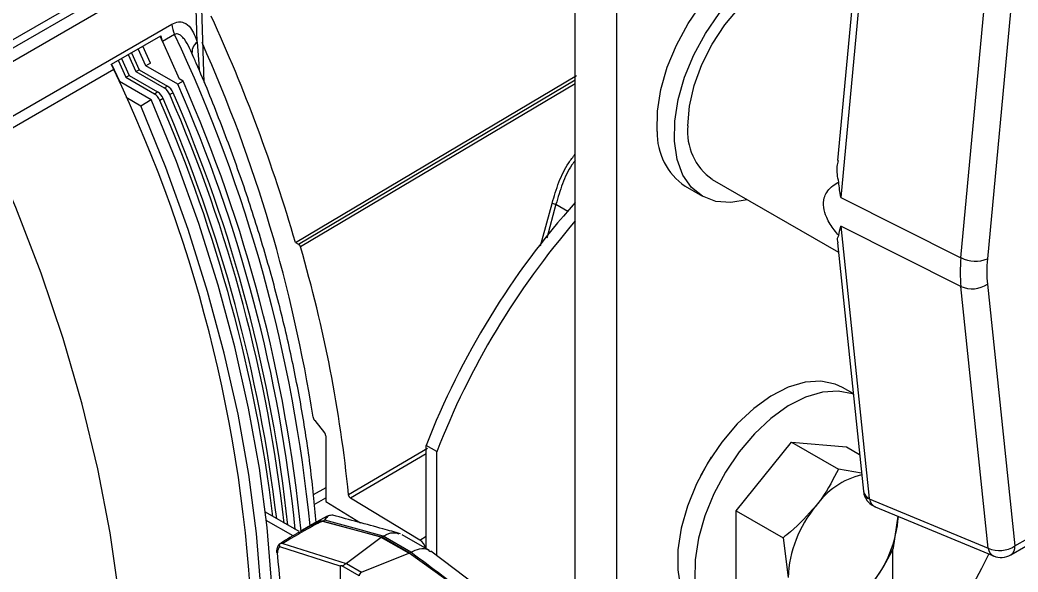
# Model space of a CAD drawing. Extents: x 16.5 to 113.1, y 4.4 to 84.5.
# Drawn here: x 82.798 to 85.992, y 65.237 to 67.005 of the extents above; entities that cross this region are included whole.
import ezdxf

# ---------------------------------------------------------------- set-up
doc = ezdxf.new("R2010")
doc.units = 0
doc.header["$MEASUREMENT"] = 0
doc.layers.add('OBJECT', color=7, linetype='CONTINUOUS')

msp = doc.modelspace()

# ---------------------------------------------------------------- linework, layer by layer
at = {"layer": 'OBJECT'}
for p, q in [((84.5751, 64.9506), (84.5751, 71.9859)), ((84.708, 64.8472), (84.708, 71.9091)), ((85.4971, 67.4369), (85.4148, 66.5552)), ((85.516, 67.4131), (85.4248, 66.4365)), ((82.673, 66.8564), (83.3468, 67.2454)), ((83.3869, 66.8051), (83.3745, 67.234)), ((83.3569, 67.2081), (82.6831, 66.8191)), ((83.3647, 66.934), (83.3569, 67.2081)), ((85.8093, 66.2437), (85.897, 67.1833)), ((82.5285, 66.7995), (83.154, 67.1605)), ((82.5465, 66.8099), (83.172, 67.1709)), ((85.982, 67.1791), (85.8942, 66.2395)), ((82.6857, 66.6462), (83.2843, 66.9918)), ((83.2925, 66.9585), (83.2538, 66.9361)), ((83.091, 66.8634), (83.2483, 66.9542)), ((83.246, 66.9529), (83.2538, 66.9361)), ((83.2538, 66.9361), (83.246, 66.9529)), ((83.2538, 66.9361), (83.307, 66.816)), ((83.3647, 66.934), (83.3704, 66.8639)), ((83.1441, 66.8941), (83.1687, 66.8396)), ((83.1547, 66.9001), (83.1793, 66.8456)), ((83.2005, 66.8579), (83.1759, 66.9124)), ((83.2155, 66.8666), (83.1909, 66.9211)), ((83.3542, 66.8833), (83.3441, 66.9059)), ((83.0978, 66.8461), (83.0899, 66.8633)), ((83.0912, 66.8635), (83.1158, 66.809)), ((83.1124, 66.8757), (83.137, 66.8212)), ((83.1229, 66.8818), (83.1475, 66.8273)), ((83.2155, 66.8666), (83.2005, 66.8579)), ((83.3704, 66.8639), (83.3711, 66.8435)), ((83.0978, 66.8461), (82.6939, 66.6129)), ((83.1687, 66.8396), (83.1793, 66.8456)), ((83.1687, 66.8396), (83.2595, 66.7872)), ((83.1793, 66.8456), (83.27, 66.7932)), ((83.3027, 66.7988), (83.2005, 66.8579)), ((83.1149, 66.8085), (83.1158, 66.809)), ((83.1158, 66.809), (83.218, 66.7499)), ((83.137, 66.8212), (83.1475, 66.8273)), ((83.137, 66.8212), (83.2278, 66.7688)), ((83.1475, 66.8273), (83.2383, 66.7749)), ((83.3197, 66.8086), (83.3027, 66.7988)), ((83.3197, 66.8086), (83.307, 66.816)), ((83.6794, 66.2927), (84.5788, 66.8272)), ((83.6891, 66.2867), (84.5751, 66.8131)), ((84.5751, 66.8006), (83.6954, 66.2779)), ((83.2278, 66.7688), (83.2383, 66.7749)), ((83.2595, 66.7872), (83.27, 66.7932)), ((83.2878, 66.7718), (83.2773, 66.7657)), ((83.1376, 66.7572), (83.1841, 66.7304)), ((83.1841, 66.7304), (83.218, 66.7499)), ((83.2561, 66.7535), (83.2456, 66.7474)), ((85.0132, 66.4945), (85.4171, 66.2614)), ((84.9268, 66.4722), (84.9819, 66.4404)), ((84.4637, 66.2819), (84.5008, 66.4177)), ((84.5133, 66.4146), (84.4836, 66.3063)), ((84.5133, 66.4146), (84.551, 66.393)), ((85.4248, 66.4365), (85.8093, 66.2437)), ((85.8093, 66.1515), (85.4248, 66.3443)), ((85.4248, 66.3443), (85.516, 65.473)), ((83.6794, 66.2927), (83.6891, 66.2867)), ((85.414, 66.2908), (85.4971, 65.4961)), ((85.8942, 66.1588), (85.982, 65.3205)), ((85.897, 65.3132), (85.8093, 66.1515)), ((85.4644, 65.8086), (85.4302, 65.8283)), ((83.7411, 65.7218), (83.7728, 65.6824)), ((83.7763, 65.6733), (83.7763, 65.4625)), ((85.0898, 65.4334), (85.2666, 65.6533)), ((85.2666, 65.6533), (85.417, 65.5665)), ((85.2666, 65.6533), (85.4434, 65.6375)), ((83.8491, 65.4851), (84.1025, 65.6333)), ((84.0978, 65.6154), (83.856, 65.474)), ((84.1317, 65.6225), (84.0978, 65.6421)), ((84.0978, 65.3124), (84.0978, 65.6421)), ((84.1317, 65.2891), (84.1317, 65.6225)), ((85.4434, 65.6375), (85.4848, 65.6136)), ((85.4911, 65.5541), (85.417, 65.5665)), ((83.7763, 65.5068), (83.7364, 65.4838)), ((83.7396, 65.453), (83.7763, 65.4741)), ((83.7763, 65.4625), (83.888, 65.3946)), ((84.0771, 65.3396), (83.856, 65.474)), ((85.5162, 65.4717), (85.897, 65.3132)), ((83.6912, 65.3663), (83.5832, 65.4286)), ((85.0898, 65.1977), (85.0898, 65.4334)), ((85.0898, 65.4334), (85.2402, 65.3466)), ((85.535, 65.446), (85.9137, 65.2884)), ((85.982, 65.3205), (86.1872, 65.439)), ((83.6719, 65.353), (83.5862, 65.4024)), ((83.7482, 65.3973), (83.6948, 65.3665)), ((83.7813, 65.4164), (83.7482, 65.3973)), ((83.9545, 65.3484), (83.7667, 65.3987)), ((83.7738, 65.4028), (83.7678, 65.3994)), ((83.7678, 65.3994), (83.9555, 65.3491)), ((85.5938, 65.315), (85.6084, 65.4155)), ((85.969, 65.2919), (86.1742, 65.4104)), ((83.6394, 65.3288), (83.8415, 65.2641)), ((83.954, 65.348), (83.8426, 65.2647)), ((84.042, 65.2972), (83.954, 65.348)), ((83.9555, 65.3491), (83.9545, 65.3484)), ((83.9598, 65.3515), (83.9561, 65.3494)), ((83.9561, 65.3494), (84.0445, 65.2984)), ((84.0482, 65.3005), (83.9598, 65.3515)), ((84.1084, 65.3063), (84.0215, 65.3565)), ((84.0771, 65.3396), (84.0978, 65.3515)), ((85.2402, 65.3466), (85.256, 65.2196)), ((83.6298, 65.327), (83.6281, 65.3265)), ((83.8224, 65.2559), (83.6296, 65.3176)), ((83.8904, 65.2371), (84.042, 65.2972)), ((84.2475, 65.1509), (84.0434, 65.2977)), ((84.0445, 65.2984), (84.0482, 65.3005)), ((84.3945, 65.0909), (84.1124, 65.3036)), ((85.5919, 65.0929), (85.5919, 65.3117)), ((83.8426, 65.2647), (83.8904, 65.2371)), ((83.8224, 65.2559), (83.8224, 65.1624)), ((83.8831, 65.2252), (83.8283, 65.2569))]:
    msp.add_line(p, q, dxfattribs=at)
at = {"layer": 'OBJECT', "flags": 128}
for points in [[(84.8369, 66.6482), (84.838, 66.7129), (84.8491, 66.782), (84.8696, 66.8534), (84.899, 66.9247), (84.9363, 66.9936), (84.9804, 67.0579), (85.0298, 67.1156), (85.0829, 67.1648), (85.138, 67.2039), (85.1933, 67.2317), (85.2471, 67.2472), (85.2976, 67.25), (85.3433, 67.24), (85.3643, 67.23)], [(84.8921, 66.6164), (84.8932, 66.6811), (84.9042, 66.7502), (84.9248, 66.8215), (84.9542, 66.8928), (84.9915, 66.9617), (85.0356, 67.0261), (85.0849, 67.0838), (85.138, 67.1329), (85.1931, 67.1721), (85.2484, 67.1998), (85.3023, 67.2154), (85.3528, 67.2182), (85.3985, 67.2082), (85.4378, 67.1857), (85.4694, 67.1514), (85.4703, 67.1501)], [(84.9355, 66.6662), (84.9406, 66.7289), (84.9557, 66.7951), (84.9802, 66.8621), (85.0132, 66.9276), (85.0534, 66.9889), (85.0992, 67.0436), (85.149, 67.0898), (85.2007, 67.1255), (85.2524, 67.1495), (85.3022, 67.1608), (85.348, 67.1589), (85.3882, 67.1441)], [(83.218, 63.7287), (83.2982, 63.8341), (83.3697, 63.9501), (83.4322, 64.0762), (83.4856, 64.212), (83.5296, 64.3567), (83.564, 64.51), (83.5887, 64.6711), (83.6036, 64.8393), (83.6085, 65.0139), (83.6036, 65.1943), (83.5887, 65.3797), (83.564, 65.5692), (83.5296, 65.7622), (83.4856, 65.9578), (83.4322, 66.1552), (83.3697, 66.3535), (83.2982, 66.5521), (83.218, 66.7499)], [(83.1841, 63.7091), (83.2642, 63.8145), (83.3357, 63.9305), (83.3983, 64.0566), (83.4517, 64.1924), (83.4957, 64.3372), (83.5301, 64.4904), (83.5548, 64.6515), (83.5696, 64.8197), (83.5746, 64.9943), (83.5696, 65.1747), (83.5548, 65.3601), (83.5301, 65.5496), (83.4957, 65.7426), (83.4517, 65.9382), (83.3983, 66.1356), (83.3357, 66.334), (83.2642, 66.5325), (83.1841, 66.7304)], [(83.1397, 64.7719), (83.1331, 64.9635), (83.1155, 65.1605), (83.0868, 65.3621), (83.0472, 65.5672), (82.9968, 65.775), (82.936, 65.9845), (82.8651, 66.1946), (82.7842, 66.4044), (82.6939, 66.6129)], [(85.1259, 66.4295), (85.1257, 66.4294), (85.0733, 66.4202), (85.025, 66.4238), (84.9824, 66.4402), (84.9468, 66.4687), (84.9193, 66.5084), (84.9009, 66.5582), (84.8921, 66.6164)], [(85.4302, 65.8283), (85.4073, 65.8391), (85.3614, 65.8485), (85.3106, 65.8451), (85.2567, 65.829), (85.2013, 65.8006), (85.1463, 65.761), (85.0933, 65.7114)], [(85.4647, 65.8064), (85.4624, 65.8072), (85.4165, 65.8166), (85.3658, 65.8132), (85.3119, 65.7971), (85.2565, 65.7688), (85.2014, 65.7292), (85.1485, 65.6796)], [(85.0933, 65.7114), (85.0442, 65.6534), (85.0004, 65.5888), (84.9634, 65.5197), (84.9344, 65.4484), (84.9143, 65.3771), (84.9037, 65.3081), (84.903, 65.2437), (84.9123, 65.1859), (84.9311, 65.1365), (84.959, 65.0972), (84.9927, 65.0706)], [(85.1485, 65.6796), (85.0993, 65.6215), (85.0556, 65.5569), (85.0186, 65.4879), (84.9895, 65.4165), (84.9694, 65.3452), (84.9589, 65.2763), (84.9582, 65.2119), (84.9674, 65.154), (84.9863, 65.1047), (85.0142, 65.0654), (85.0501, 65.0374), (85.0931, 65.0217), (85.1416, 65.0187), (85.1941, 65.0285), (85.249, 65.0508), (85.3044, 65.0849), (85.3182, 65.0951)], [(85.0105, 65.6051), (85.0057, 65.5978), (84.9762, 65.5456)], [(84.8692, 64.2305), (84.9679, 64.2731), (85.0707, 64.3289), (85.1733, 64.3961), (85.2748, 64.4741), (85.3742, 64.5621), (85.4705, 64.6594), (85.5629, 64.7649), (85.6505, 64.8778), (85.7324, 64.9969), (85.8079, 65.1211), (85.8763, 65.2493), (85.8984, 65.2947)]]:
    msp.add_lwpolyline(points, dxfattribs=at)
at = {"layer": 'OBJECT'}
for centre, radius, start, end in [((83.3693, 66.9951), 0.0851, 182.1754, 205.4882), ((78.556, 64.7978), 5.337, 16.2665, 24.5682), ((78.9634, 64.9187), 4.7856, 5.5871, 25.2282), ((83.3901, 66.9006), 0.0419, 127.1851, 190.8923), ((79.0269, 64.9897), 4.7674, 8.9709, 24.0531), ((78.9802, 64.8745), 4.5653, 1.6388, 25.585), ((78.9682, 64.8929), 4.7351, 5.8245, 23.7352), ((78.9932, 64.9054), 4.7267, 5.6146, 23.7444), ((83.2032, 66.7304), 0.0456, 21.9154, 57.4729), ((83.2138, 66.7364), 0.0456, 21.9154, 57.4729), ((83.235, 66.7487), 0.0456, 21.9154, 57.4729), ((83.2455, 66.7548), 0.0456, 21.9154, 57.4729), ((78.9258, 64.8698), 4.7466, 6.3392, 23.5421), ((78.943, 64.8781), 4.7396, 6.1647, 23.5495), ((78.7887, 64.8216), 4.8551, 7.0155, 23.3685), ((78.8057, 64.83), 4.8482, 6.8435, 23.3738), ((85.0451, 66.6436), 0.2082, 178.7345, 235.3791), ((85.1198, 66.6462), 0.1853, 173.7884, 234.8994), ((86.4679, 64.7232), 2.542, 138.127, 158.8102), ((84.5947, 66.7684), 0.363, 255.0127, 257.0398), ((86.5019, 64.7036), 2.542, 139.2863, 158.8102), ((79.538, 65.0608), 4.332, 5.6217, 16.3179), ((85.8567, 66.3407), 0.1079, 243.9607, 290.3634), ((85.8451, 66.2328), 0.0888, 246.2469, 303.6028), ((85.5505, 65.3041), 0.2511, 103.5523, 145.1781), ((85.5273, 65.5015), 0.0307, 190.0102, 248.31), ((85.5198, 65.4936), 0.0222, 200.8434, 260.6484), ((85.6393, 65.202), 0.3837, 140.2279, 177.3607), ((83.7595, 65.3764), 0.0238, 76.5072, 118.3677), ((83.7859, 65.3982), 0.0209, 176.4263, 178.9916), ((83.7798, 65.3785), 0.0241, 120.0381, 123.136), ((85.2226, 65.4435), 0.3878, 320.3365, 355.7961), ((84.0511, 65.3006), 0.0468, 15.7066, 56.2936), ((83.6289, 65.3021), 0.01, 177.3901, 180), ((83.6239, 65.3026), 0.00497, 180.2898, 240.8138), ((83.6289, 65.3021), 0.01, 180, 186.4656), ((83.6226, 65.3018), 0.00372, 192.6193, 252.2013), ((85.9328, 65.3945), 0.0888, 246.2474, 303.6026), ((85.9269, 65.3152), 0.0299, 183.867, 243.9018), ((85.9519, 65.3169), 0.0303, 304.4067, 6.9048), ((85.9378, 65.3461), 0.0625, 247.401, 299.9973)]:
    msp.add_arc(centre, radius, start, end, dxfattribs=at)
for centre, major_axis, ratio, start_param, end_param in [((83.3022, 66.9525), (-0.0367, 0.0501), 0.810256, 1.005073, 1.319433), ((83.1206, 66.8476), (-0.0287, 0.055), 0.340719, 1.108149, 1.422508), ((86.1582, 66.4026), (0.2476, 0.4349), 0.57231, 2.240471, 2.466809), ((86.2024, 66.3771), (0.2198, 0.3789), 0.577378, 2.245415, 2.471753), ((83.7692, 65.6773), (-0.005, 0.00866), 0.577456, 3.927011, 4.973992), ((85.5217, 65.4701), (-0.00472, 0.00591), 0.543451, 0.703038, 0.909161), ((85.5628, 65.5021), (0.0308, 0.0546), 0.662604, 2.47625, 3.220919), ((83.3695, 65.1394), (0.3977, 0.259), 0.033271, 0.082533, 0.803198), ((83.3761, 65.1132), (0.3934, 0.2851), 0.067897, 0.107732, 0.577362), ((83.3761, 65.1132), (0.3934, 0.2851), 0.067897, 0.055068, 0.107732), ((83.3695, 65.1394), (0.3977, 0.259), 0.033271, 0.029869, 0.082533), ((82.2436, 64.5746), (5.759, -1.2811), 0.198331, 1.31253, 1.346221), ((83.6392, 65.4343), (0.3234, -0.0744), 0.221608, 6.097685, 6.104202), ((83.6394, 65.4342), (0.3275, -0.0723), 0.201878, 6.059394, 6.065905), ((83.6431, 65.4363), (0.3275, -0.0723), 0.201878, 6.065905, 6.070109), ((83.6549, 65.2746), (-0.0231, 0.0444), 0.54529, 0.093947, 0.755779), ((81.3876, 66.3288), (-1.5577, 2.9995), 0.54529, 3.803221, 4.099553), ((84.736, 64.8011), (0.6996, -0.4919), 0.108829, 3.057234, 3.070323), ((84.7356, 64.8014), (0.6943, -0.494), 0.104684, 3.093765, 3.106856), ((84.7392, 64.8035), (0.6943, -0.494), 0.104684, 3.090425, 3.093765), ((79.7436, 66.499), (13.5348, -9.6488), 0.094709, 1.299778, 1.31529), ((83.8164, 65.2719), (0.0269, -0.0062), 0.221608, 5.957084, 6.097685), ((83.9529, 65.2204), (0.1305, -0.0357), 0.06024, 2.857382, 3.158052), ((83.8902, 65.2293), (0.00543, 0.00841), 0.541118, 0.864711, 2.383148), ((83.9483, 65.1957), (0.0583, -0.041), 0.108829, 3.070323, 3.096503)]:
    msp.add_ellipse(centre, major_axis=major_axis, ratio=ratio, start_param=start_param, end_param=end_param, dxfattribs=at)
for points, knots in [([(83.2843, 66.9918), (83.2913, 66.9948), (83.3051, 67.0008), (83.3262, 66.9964), (83.3494, 66.9772), (83.3589, 66.9506), (83.3647, 66.934)], [0, 0, 0, 0, 0.163498, 0.325711, 0.581357, 1, 1, 1, 1]), ([(83.3441, 66.9059), (83.3429, 66.9089), (83.3375, 66.9224), (83.3275, 66.9394), (83.3148, 66.954), (83.3058, 66.9596), (83.2984, 66.9609), (83.2944, 66.9592), (83.2925, 66.9585)], [0, 0, 0, 0, 0.108509, 0.498482, 0.697815, 0.839633, 0.923711, 1, 1, 1, 1]), ([(83.7456, 65.3953), (83.7401, 65.4541), (83.7291, 65.5716), (83.7015, 65.7524), (83.6658, 65.9354), (83.6215, 66.1204), (83.5688, 66.3067), (83.5082, 66.4936), (83.4391, 66.6803), (83.3868, 66.8103), (83.3567, 66.8776), (83.3542, 66.8833)], [0, 0, 0, 0, 0.123671, 0.2473136, 0.3709244, 0.4945023, 0.6180489, 0.7415668, 0.8650598, 0.9885318, 1, 1, 1, 1]), ([(84.5008, 66.4177), (84.5076, 66.4405), (84.5211, 66.4862), (84.5471, 66.54), (84.5679, 66.566), (84.5751, 66.575)], [0, 0, 0, 0, 0.394095, 0.789354, 1, 1, 1, 1]), ([(84.5751, 66.5552), (84.5714, 66.5505), (84.5547, 66.5291), (84.5326, 66.4812), (84.5197, 66.4368), (84.5133, 66.4146)], [0, 0, 0, 0, 0.124966, 0.563025, 1, 1, 1, 1]), ([(85.4182, 66.4853), (85.415, 66.5022), (85.4105, 66.5256), (85.4159, 66.5484), (85.4174, 66.5547)], [0, 0, 0, 0, 0.724619, 1, 1, 1, 1]), ([(85.4182, 66.3142), (85.4085, 66.3263), (85.3937, 66.345), (85.3773, 66.3758), (85.3681, 66.4052), (85.3699, 66.4328), (85.3833, 66.4622), (85.4021, 66.477), (85.4174, 66.4849), (85.4182, 66.4853)], [0, 0, 0, 0, 0.190457, 0.293194, 0.446602, 0.600717, 0.707922, 0.98553, 1, 1, 1, 1]), ([(85.4248, 66.4365), (85.4248, 66.4368), (85.422, 66.4528), (85.4201, 66.4692), (85.4182, 66.4853)], [0, 0, 0, 0, 0.017275, 1, 1, 1, 1]), ([(85.4182, 66.3142), (85.4201, 66.3239), (85.422, 66.3337), (85.4248, 66.3441), (85.4248, 66.3443)], [0, 0, 0, 0, 0.98272, 1, 1, 1, 1]), ([(83.6891, 66.2867), (83.6895, 66.2864), (83.6903, 66.2859), (83.6914, 66.2849), (83.6925, 66.2837), (83.6935, 66.2823), (83.6943, 66.2809), (83.695, 66.2794), (83.6953, 66.2784), (83.6954, 66.2779)], [0, 0, 0, 0, 0.143858, 0.287687, 0.431529, 0.575361, 0.719222, 0.857739, 1, 1, 1, 1]), ([(85.4163, 66.2912), (85.4149, 66.298), (85.4131, 66.3064), (85.4174, 66.313), (85.4182, 66.3142)], [0, 0, 0, 0, 0.806165, 1, 1, 1, 1]), ([(83.7359, 65.7331), (83.736, 65.7326), (83.7362, 65.7316), (83.7367, 65.73), (83.7372, 65.7284), (83.7379, 65.7268), (83.7387, 65.7253), (83.7397, 65.7236), (83.7406, 65.7225), (83.7411, 65.7218)], [0, 0, 0, 0, 0.134203, 0.268404, 0.402601, 0.536798, 0.671012, 0.805218, 1, 1, 1, 1]), ([(85.417, 65.5665), (85.4011, 65.5349), (85.3803, 65.4938), (85.3512, 65.4562), (85.3444, 65.4474)], [0, 0, 0, 0, 0.76815, 1, 1, 1, 1]), ([(85.4971, 65.4961), (85.4972, 65.4952), (85.4976, 65.4917), (85.4985, 65.4883), (85.4991, 65.4857)], [0, 0, 0, 0, 0.267638, 1, 1, 1, 1]), ([(83.856, 65.474), (83.8552, 65.4745), (83.854, 65.4754), (83.8525, 65.477), (83.8516, 65.4784), (83.8507, 65.4798), (83.8501, 65.4813), (83.8494, 65.4831), (83.8492, 65.4844), (83.8491, 65.4851)], [0, 0, 0, 0, 0.235208, 0.351553, 0.4679, 0.584227, 0.700573, 0.816902, 1, 1, 1, 1]), ([(85.4991, 65.4857), (85.5018, 65.479), (85.5069, 65.4666), (85.5203, 65.4533), (85.5304, 65.4485), (85.5349, 65.4464)], [0, 0, 0, 0, 0.393455, 0.724982, 1, 1, 1, 1]), ([(85.3444, 65.4474), (85.3188, 65.4192), (85.2864, 65.3834), (85.2483, 65.353), (85.2402, 65.3466)], [0, 0, 0, 0, 0.788999, 1, 1, 1, 1]), ([(83.7995, 65.4186), (83.7945, 65.4188), (83.7849, 65.4191), (83.7776, 65.4095), (83.7741, 65.4034), (83.7738, 65.4029), (83.7738, 65.4028)], [0, 0, 0, 0, 0.499005, 0.956954, 0.994824, 1, 1, 1, 1]), ([(83.7738, 65.4028), (83.7738, 65.4029), (83.774, 65.4034), (83.7745, 65.4052), (83.7764, 65.4106), (83.7783, 65.416), (83.7813, 65.4159), (83.7817, 65.4158)], [0, 0, 0, 0, 0.008532, 0.081529, 0.26229, 0.88944, 1, 1, 1, 1]), ([(84.0156, 65.3596), (83.9969, 65.3648), (83.9252, 65.3847), (83.853, 65.4043), (83.7996, 65.4187)], [0, 0, 0, 0, 0.260615, 1, 1, 1, 1]), ([(83.6927, 65.3651), (83.6894, 65.3633), (83.6669, 65.3506), (83.6457, 65.3376), (83.6275, 65.3264)], [0, 0, 0, 0, 0.145568, 1, 1, 1, 1]), ([(83.9601, 65.3517), (83.9637, 65.3536), (83.9767, 65.3605), (83.9948, 65.3652), (84.0064, 65.3609), (84.01, 65.3595)], [0, 0, 0, 0, 0.207784, 0.748668, 1, 1, 1, 1]), ([(83.6394, 65.3288), (83.6393, 65.3288), (83.636, 65.3286), (83.6329, 65.3278), (83.6298, 65.327)], [0, 0, 0, 0, 0.019978, 1, 1, 1, 1]), ([(83.6281, 65.3265), (83.6276, 65.3262), (83.624, 65.3231), (83.6204, 65.3149), (83.6194, 65.3064), (83.6189, 65.3026)], [0, 0, 0, 0, 0.068764, 0.580465, 1, 1, 1, 1]), ([(83.6296, 65.3176), (83.6296, 65.3177), (83.6294, 65.3183), (83.6289, 65.32), (83.6287, 65.3229), (83.6291, 65.3255), (83.6297, 65.3267), (83.6298, 65.327)], [0, 0, 0, 0, 0.01718, 0.202305, 0.556615, 0.898384, 1, 1, 1, 1]), ([(84.0485, 65.3006), (84.0581, 65.3048), (84.0774, 65.3131), (84.0995, 65.3126), (84.1084, 65.3049), (84.1114, 65.3023)], [0, 0, 0, 0, 0.396088, 0.792171, 1, 1, 1, 1]), ([(85.5212, 65.1959), (85.5279, 65.2046), (85.5571, 65.2423), (85.5778, 65.2834), (85.5938, 65.315)], [0, 0, 0, 0, 0.231849, 1, 1, 1, 1]), ([(83.8283, 65.2569), (83.8294, 65.2569), (83.8312, 65.257), (83.8339, 65.2589), (83.8364, 65.2612), (83.839, 65.2631), (83.8408, 65.2638), (83.8415, 65.2641)], [0, 0, 0, 0, 0.2815, 0.477143, 0.672465, 0.878459, 1, 1, 1, 1])]:
    msp.add_open_spline(points, degree=3, knots=knots, dxfattribs=at)

doc.saveas('drawing.dxf')
